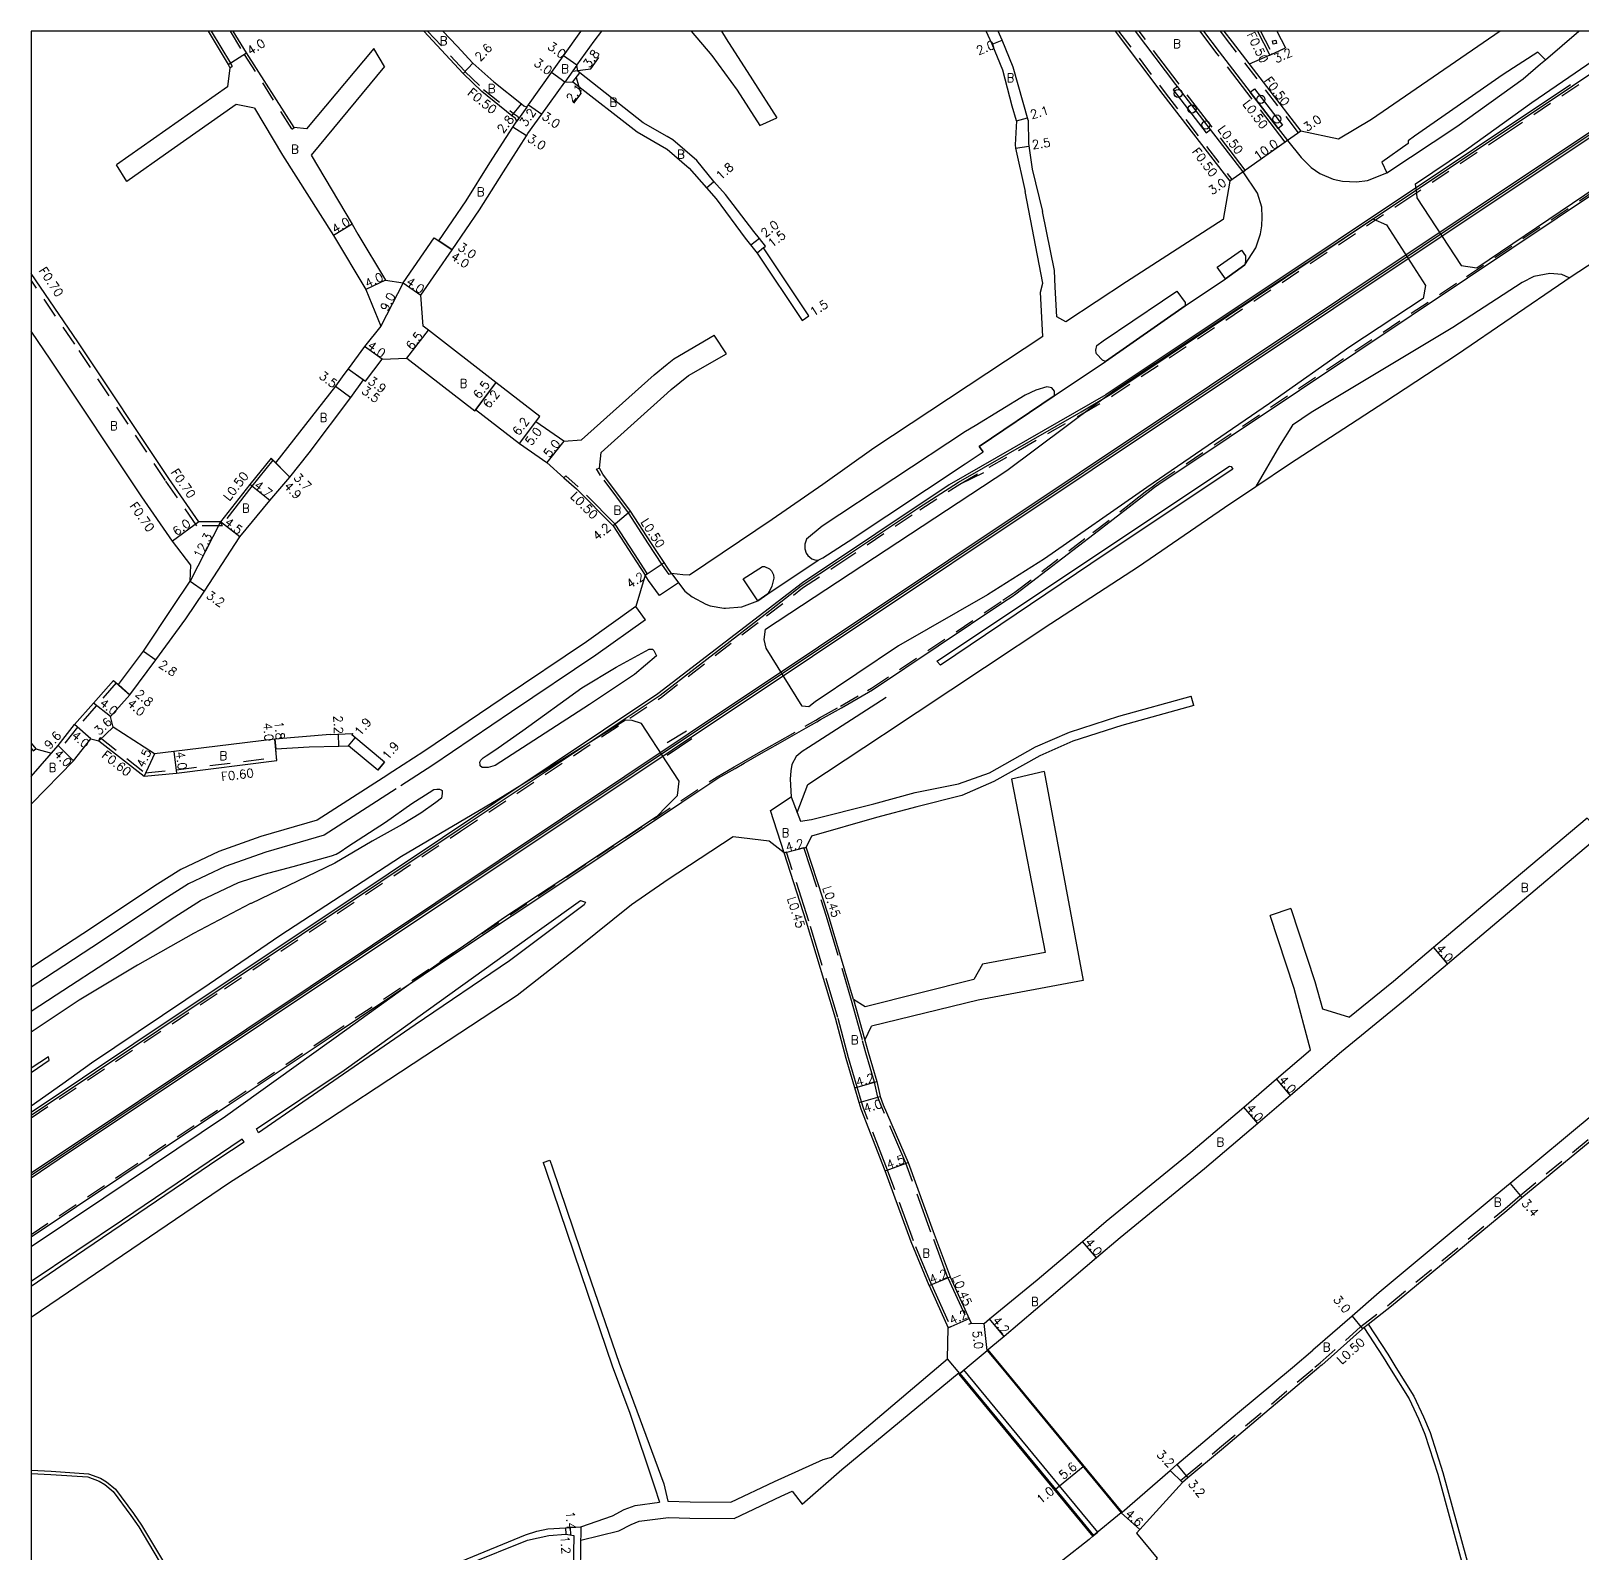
# Model space of a CAD drawing. Header units: metres. Extents: x -4000 to -3199, y -108600 to -108000.
# Drawn here: x -4000 to -3713.9, y -108280.7 to -108000 of the extents above; entities that cross this region are included whole.
import ezdxf

# ---------------------------------------------------------------- set-up
doc = ezdxf.new("R2010")
doc.units = ezdxf.units.M
doc.header["$LTSCALE"] = 2.5
doc.linetypes.add('22320', pattern=[2.5, 1.5, -1])
doc.linetypes.add('22330', pattern=[4, 3, -1])
doc.layers.get('0').update_dxf_attribs({"color": 150, "lineweight": 30})
for name, color, linetype in [('2101000', 175, 'Continuous'), ('2101001', 1, 'Continuous'), ('2102000', 4, 'Continuous'), ('2102001', 191, 'Continuous'), ('2203000', 1, 'Continuous'), ('2213000', 3, 'Continuous'), ('2226000', 40, 'Continuous'), ('2227000', 1, 'Continuous'), ('2232000', 120, '22320'), ('2233000', 120, '22330'), ('2235000', 4, 'Continuous'), ('2236000', 3, 'Continuous'), ('2236100', 3, 'Continuous'), ('2238000', 3, 'Continuous'), ('6131000', 11, 'Continuous'), ('6132000', 60, '61320'), ('9109230', 202, 'Continuous'), ('9201100', 215, 'Continuous'), ('9201500', 222, 'Continuous'), ('9201600', 215, 'Continuous'), ('9202100', 82, 'Continuous'), ('9203500', 155, 'Continuous'), ('9301100', 1, 'Continuous'), ('999', 7, 'Continuous')]:
    doc.layers.add(name, color=color, linetype=linetype)
doc.styles.add('Dm_Anotation', font='txt.shx', dxfattribs={"bigfont": 'pscdm.shx'})
doc.linetypes.add('61320', pattern='A,0,[3,dmdr.shx,S=0.25,R=0,X=0,Y=0],1.5,[3,dmdr.shx,S=0.25,R=0,X=0,Y=0]', length=1.5)

# ---------------------------------------------------------------- blocks, each defined once
blk = doc.blocks.new('223800')
at = {"color": 0}
blk.add_circle((0, 0), 0.75, dxfattribs=at)

msp = doc.modelspace()

# ---------------------------------------------------------------- linework, layer by layer
at = {"layer": '2101000'}
for points in [[(-4000, -108199.8), (-3964.56, -108176.15), (-3921.06, -108147.09), (-3884.04, -108122.4), (-3864.66, -108107.45), (-3858.03, -108102.28), (-3851.32, -108097.84), (-3836.42, -108087.86), (-3829.03, -108083.13), (-3806.44, -108070.18), (-3800.8, -108066.81), (-3747.19, -108030.98), (-3728.44, -108018.51), (-3703.24, -108001.7), (-3700.69, -108000)], [(-3967.37, -108000), (-3963.67, -108006.19), (-3963.33, -108006.75)], [(-3951.51, -108017.8), (-3960.3, -108004.04), (-3962.71, -108000)], [(-3948.38, -108022.86), (-3940.8, -108035.6), (-3939.73, -108037.41), (-3934.68, -108045.91), (-3931.42, -108046.41), (-3925.68, -108038.12), (-3924.85, -108038.68), (-3919.8, -108031.3), (-3915.42, -108024.32), (-3911.21, -108017.69), (-3910.44, -108016.6), (-3910.74, -108016.03), (-3911.36, -108015.6), (-3916.91, -108011.12), (-3920.37, -108007.8), (-3927.57, -108000)], [(-3924.11, -108000), (-3921.47, -108002.81), (-3918.57, -108005.93), (-3914.69, -108009.35), (-3909.6, -108013.41), (-3909.16, -108013.77), (-3908.58, -108014), (-3908.27, -108013.57), (-3904.05, -108007.66), (-3901.84, -108004.57), (-3898.63, -108000.08), (-3898.57, -108000)], [(-3882.73, -108019.45), (-3887.14, -108016.93), (-3898.82, -108007.69), (-3899.22, -108007.4), (-3899.4, -108006.31), (-3896.22, -108001.87), (-3894.78, -108000)], [(-3818.35, -108016.57), (-3819.12, -108013.86), (-3820.88, -108007.22), (-3822.81, -108002.42), (-3823.93, -108000)], [(-3816.22, -108016.41), (-3818.95, -108006.68), (-3820.96, -108001.66), (-3821.73, -108000)], [(-3800.15, -108000), (-3791.34, -108011.68), (-3779.04, -108027.67)], [(-3780.11, -108000), (-3778.6, -108002), (-3765.95, -108018.46)], [(-3770.33, -108000), (-3768.73, -108003.1)], [(-3901.81, -108075.61), (-3906.95, -108072.01), (-3906.23, -108071.05), (-3914.31, -108064.8), (-3926.71, -108055.15), (-3927.69, -108054.39), (-3928.13, -108048.69), (-3922.36, -108040.35), (-3917.31, -108032.97), (-3912.89, -108025.92), (-3908.68, -108019.3), (-3908.4, -108018.91), (-3905.83, -108015.31), (-3901.61, -108009.4), (-3900.11, -108009.35), (-3888.26, -108018.6), (-3882.86, -108021.68), (-3882.73, -108021.79)], [(-3958.83, -108014.24), (-3953.63, -108022.89), (-3944.23, -108037.67), (-3938.29, -108047.62), (-3935.54, -108054.42), (-3938.53, -108058.13), (-3941.52, -108062.24), (-3942.32, -108063.33), (-3943.86, -108065.43), (-3954.91, -108079.58), (-3955.4, -108079.08), (-3955.75, -108078.72), (-3959.69, -108083.59), (-3965.07, -108090.48), (-3969.07, -108090.47), (-3974.62, -108082.45), (-3991.35, -108057.29), (-4000, -108044.68)], [(-3816.22, -108016.41), (-3816.12, -108020.75), (-3815.43, -108025.45), (-3813.55, -108033.26)], [(-3818.35, -108016.57), (-3818.61, -108020.96), (-3818.52, -108021.6), (-3816.75, -108029.57)], [(-3856.62, -108052.5), (-3864.99, -108039.98), (-3864.59, -108039.67), (-3865.72, -108038.24), (-3866.75, -108036.93), (-3871.96, -108030.15), (-3874.13, -108027.7), (-3877.28, -108023.85), (-3881.7, -108020.04), (-3882.73, -108019.45)], [(-3882.73, -108021.79), (-3878.69, -108025.28), (-3875.47, -108028.89), (-3873.69, -108030.9), (-3868.34, -108038.15), (-3866.16, -108040.91), (-3857.87, -108053.32)], [(-4000, -108222.23), (-3983.24, -108211.04), (-3968.58, -108201.22), (-3963.27, -108197.7), (-3945.24, -108185.65), (-3921.92, -108170.1), (-3900.68, -108155.94), (-3880.01, -108142.13), (-3873.37, -108137.72), (-3870.23, -108135.94), (-3868.52, -108134.94), (-3865.32, -108133.1), (-3862.26, -108131.36), (-3857.12, -108128.43), (-3855.15, -108127.3), (-3854.46, -108126.9), (-3850.61, -108124.71), (-3845.65, -108121.86), (-3844.9, -108121.41), (-3820.66, -108105.2), (-3819.17, -108104.21), (-3818.44, -108103.71), (-3804.04, -108092.68), (-3797.04, -108087.29), (-3794.07, -108084.97), (-3792.9, -108084.07), (-3792.09, -108083.49), (-3766.19, -108066.18), (-3735.18, -108045.5), (-3702.13, -108023.39)], [(-3813.49, -108056.32), (-3813.91, -108048.15), (-3813.47, -108046.48), (-3816.75, -108029.57)], [(-3809.25, -108053.58), (-3810.91, -108052.65), (-3811.24, -108047.2), (-3811.36, -108044.15), (-3813.55, -108033.26)], [(-3995.02, -108131.7), (-3991.98, -108127.82), (-3988.51, -108123.89), (-3984.8, -108119.67), (-3984.28, -108120.13), (-3983.9, -108120.46), (-3979.29, -108114.28), (-3973.81, -108106.05), (-3970.69, -108101.42), (-3970.52, -108098.42), (-3973.9, -108094.03), (-3979.56, -108085.85), (-3996.33, -108060.65), (-4000, -108055.29)], [(-3944.86, -108129.64), (-3955.03, -108130.49), (-3973.7, -108132.79), (-3977.24, -108133.24), (-3984.89, -108128.31), (-3985.35, -108126.33), (-3981.8, -108122.31), (-3976.99, -108115.87), (-3971.47, -108108.35), (-3968.05, -108103.23), (-3961.52, -108093.25), (-3956.01, -108086.51), (-3952.32, -108082.22), (-3948.76, -108077.73), (-3941.06, -108067.53), (-3938.69, -108064.3), (-3938.37, -108064.53), (-3935.3, -108060.49), (-3930.7, -108060.28), (-3918.22, -108069.99), (-3918.04, -108069.75), (-3909.95, -108076.01), (-3904.92, -108079.52), (-3901.77, -108082.33), (-3899.47, -108084.38), (-3892.71, -108091.19), (-3889.21, -108096.61), (-3886.82, -108100.27)], [(-3882.73, -108098.81), (-3883.31, -108097.96), (-3885.73, -108094.25), (-3889.48, -108088.51), (-3894.6, -108081.66), (-3895.24, -108080.58)], [(-3881.92, -108099.95), (-3882.73, -108098.81)], [(-3607.34, -108111.26), (-3614.25, -108117.12), (-3629.44, -108129.78), (-3638.29, -108137.54), (-3643.86, -108142.41), (-3667.51, -108162.22), (-3675.58, -108168.94), (-3685.35, -108177.06), (-3690.47, -108181.32), (-3704.65, -108193.51), (-3711.68, -108199.35), (-3727.37, -108212.38), (-3730.12, -108214.66), (-3751.49, -108232.52), (-3756.49, -108236.87), (-3763.72, -108243.14)], [(-4000, -108142.49), (-3999.88, -108142.37), (-3992.17, -108134.5), (-3988.97, -108130.47), (-3987.51, -108130.79), (-3979.16, -108137.31), (-3973.17, -108136.76), (-3954.69, -108134.47), (-3954.74, -108133.87), (-3954.87, -108132.28), (-3948.74, -108131.9)], [(-3944.86, -108129.64), (-3940.69, -108129.48), (-3940.88, -108129.71)], [(-3934.84, -108134.75), (-3940.88, -108129.71)], [(-3694.95, -108129.18), (-3695.89, -108130), (-3695.03, -108130.97), (-3702.83, -108137.06), (-3712.5, -108145.81), (-3713.15, -108145.05), (-3732.41, -108161.24), (-3741.49, -108168.91), (-3748.86, -108175.15), (-3756.94, -108181.72)], [(-4000, -108131.24), (-3999.13, -108132.27), (-3996.24, -108133.09), (-3995.02, -108131.7)], [(-3948.74, -108131.9), (-3943.27, -108131.78), (-3941.45, -108131.71)], [(-3936.06, -108136.21), (-3941.45, -108131.71)], [(-3858.76, -108144.04), (-3858.15, -108145.63)], [(-3710.56, -108148.09), (-3729.82, -108164.28), (-3738.91, -108171.97), (-3746.32, -108178.23), (-3758.46, -108188.12), (-3767.83, -108196.17), (-3773.87, -108201.36), (-3783.68, -108209.68), (-3799.26, -108222.44), (-3803.6, -108226.12), (-3811.94, -108233.21), (-3820.62, -108240.61), (-3823.07, -108242.62), (-3823.73, -108243.17), (-3821.16, -108246.28), (-3806.08, -108264.55), (-3799.04, -108273.09), (-3798.89, -108272.95), (-3790.03, -108265.27), (-3788.8, -108264.22), (-3777.6, -108254.73), (-3767.49, -108246.29)], [(-3848.36, -108178.49), (-3853.02, -108162.98), (-3857.09, -108150.44)], [(-3834.44, -108231.2), (-3837.76, -108223.14), (-3842.54, -108210.1), (-3846.98, -108198.69), (-3847.34, -108197.48), (-3848.13, -108194.8), (-3849.74, -108189.34), (-3851.71, -108181.91), (-3857.04, -108164.21), (-3861.16, -108151.47)], [(-3846.29, -108185.96), (-3845.7, -108188.2), (-3844.1, -108193.61), (-3843.5, -108196.35), (-3842.9, -108197.88), (-3838.33, -108208.52), (-3833.69, -108221.24), (-3830.56, -108229.6)], [(-3824.31, -108238.2), (-3823.29, -108237.37), (-3814.51, -108230.14), (-3806.19, -108223.07), (-3801.82, -108219.36), (-3786.23, -108206.6), (-3776.46, -108198.32), (-3770.44, -108193.14), (-3764.16, -108187.74)], [(-3753.51, -108238.34), (-3749.23, -108234.98), (-3727.93, -108217.39), (-3725.2, -108215), (-3709.45, -108202.05), (-3708.16, -108200.94)], [(-3904.38, -108208.09), (-3903.94, -108209.35), (-3897.43, -108228.56), (-3891.58, -108245.51), (-3888.32, -108254.29), (-3883.33, -108267.76), (-3882.62, -108270.94)], [(-3905.61, -108208.52), (-3905.17, -108209.78), (-3898.66, -108228.97), (-3892.9, -108245.98), (-3889.63, -108254.76), (-3885.05, -108268.31), (-3884.18, -108271.15)], [(-3830.56, -108229.6), (-3826.71, -108238.14)], [(-3834.44, -108231.2), (-3830.92, -108239.02)], [(-3828.79, -108247.41), (-3831.04, -108244.72), (-3830.92, -108239.02)], [(-3826.71, -108238.14), (-3824.31, -108238.2)], [(-3754.3, -108238.96), (-3754.57, -108239.17), (-3762.07, -108245.87), (-3762.35, -108246.09), (-3762.59, -108246.29)], [(-3767.49, -108246.29), (-3763.72, -108243.14)], [(-3859.69, -108269.13), (-3857.83, -108271.48), (-3850.55, -108265.13), (-3828.92, -108247.25)], [(-3828.79, -108247.41), (-3811.17, -108268.75), (-3804.12, -108277.3)], [(-3762.59, -108246.29), (-3780.58, -108261.52), (-3786.73, -108266.67), (-3787.76, -108267.52)], [(-4000, -108265.25), (-3996.3, -108265.44), (-3989.42, -108265.89), (-3987.19, -108266.73), (-3986.06, -108267.38), (-3984.41, -108268.77), (-3981.09, -108273.23), (-3979.63, -108275.38), (-3975.05, -108283.06), (-3972.52, -108287.49)], [(-3882.62, -108270.94), (-3878.48, -108271.07), (-3871.03, -108271.12), (-3862.98, -108267.33), (-3854.01, -108263.25), (-3852.46, -108262.82)], [(-4000, -108265.85), (-3996.34, -108266.04), (-3989.55, -108266.48), (-3987.45, -108267.28), (-3986.4, -108267.87), (-3984.85, -108269.18), (-3981.58, -108273.58), (-3980.14, -108275.7), (-3975.57, -108283.36), (-3973.06, -108287.76)], [(-3898.67, -108278.17), (-3891.62, -108276.4), (-3889.4, -108275.25), (-3887.88, -108274.66), (-3882.47, -108273.95), (-3878.54, -108274.07), (-3870.37, -108274.12), (-3861.72, -108270.05), (-3859.69, -108269.13)], [(-3898.63, -108275.67), (-3892.82, -108273.64), (-3890.64, -108272.51), (-3888.63, -108271.73), (-3884.18, -108271.15)], [(-3932.82, -108291.56), (-3920.67, -108281.99), (-3908.83, -108277.18), (-3906.76, -108276.51), (-3904.73, -108276.08), (-3901.5, -108275.84), (-3898.63, -108275.67), (-3898.75, -108283.77), (-3898.59, -108288.33), (-3895.46, -108298.98)], [(-3795.62, -108276.16), (-3796.23, -108276.85), (-3792.4, -108281.48), (-3797.06, -108287.73), (-3799.13, -108290.17), (-3801.75, -108293.05), (-3805.83, -108297.53), (-3808.29, -108300.83), (-3804.42, -108300.66), (-3787.25, -108297.17), (-3782.58, -108296.22), (-3772.8, -108294.26), (-3766.42, -108292.99), (-3765.13, -108292.73), (-3759.57, -108291.35), (-3752.54, -108289.61), (-3750.72, -108289.19), (-3736.53, -108286.01), (-3735.89, -108285.9), (-3735.94, -108284.8), (-3735.56, -108284.71)], [(-3956.15, -108311.52), (-3952.76, -108309.71), (-3940.41, -108303.13), (-3934.87, -108294.58), (-3932.1, -108292.52), (-3919.5, -108282.59), (-3908.46, -108278.11), (-3904.56, -108277.27), (-3901.41, -108277.04), (-3899.95, -108277.26), (-3900.05, -108283.78), (-3900.14, -108289.1), (-3900.13, -108290.18), (-3897.91, -108297.75), (-3897.07, -108300.47)], [(-3804.12, -108277.3), (-3804.92, -108278.01), (-3814.68, -108285.62), (-3828.44, -108296.82), (-3850.99, -108315.15), (-3860.77, -108323.77), (-3875.16, -108335.89), (-3882.73, -108342.45)]]:
    msp.add_lwpolyline(points, dxfattribs=at)
at = {"layer": '2101000', "color": 244}
msp.add_lwpolyline([(-3773.93, -108000), (-3771.65, -108004.42)], dxfattribs=at)
at = {"layer": '2101000', "flags": 128}
for points in [[(-3852.46, -108262.82), (-3831.04, -108244.72)], [(-3787.76, -108267.52), (-3795.62, -108276.16)]]:
    msp.add_lwpolyline(points, dxfattribs=at)
at = {"layer": '2101001'}
for points in [[(-3771.65, -108004.42), (-3769, -108003.23)], [(-3769, -108003.23), (-3768.73, -108003.1)], [(-3857.87, -108053.32), (-3856.62, -108052.5)], [(-3934.84, -108134.75), (-3936.06, -108136.21)]]:
    msp.add_lwpolyline(points, dxfattribs=at)
at = {"layer": '2101001', "flags": 128}
msp.add_lwpolyline([(-3905.61, -108208.52), (-3904.38, -108208.09)], dxfattribs=at)
at = {"layer": '2102000'}
for points in [[(-3878.33, -108000), (-3874.52, -108004.48), (-3869.84, -108010.92), (-3865.66, -108017.4)], [(-3872.73, -108000), (-3871.87, -108001.42), (-3867, -108008.99), (-3862.5, -108015.98)], [(-3729.16, -108000), (-3752.92, -108016.28), (-3758.99, -108019.91), (-3765.95, -108018.46)], [(-3744.67, -108029.22), (-3744.78, -108028.15), (-3735.37, -108021.84), (-3723.36, -108013.17), (-3712.03, -108005.43), (-3703.7, -108000)], [(-3936.79, -108003.23), (-3949.2, -108018.04), (-3951.51, -108017.8)], [(-3963.33, -108006.75), (-3963.77, -108010.29), (-3984.27, -108024.68)], [(-3934.87, -108006.52), (-3948.38, -108022.86)], [(-3958.83, -108014.24), (-3962.18, -108013.54), (-3974.15, -108021.94), (-3982.34, -108027.7)], [(-3779.04, -108027.67), (-3780.22, -108034.76), (-3798.06, -108046.23), (-3809.25, -108053.58)], [(-3858.76, -108144.04), (-3856.78, -108138.84), (-3843.04, -108129.78), (-3842.87, -108129.68), (-3824.22, -108117.33), (-3812, -108109.17), (-3795.86, -108098.71), (-3779.98, -108087.8), (-3774.22, -108083.93), (-3767.99, -108079.74), (-3750.42, -108068.32), (-3737.07, -108059.57), (-3717.27, -108046.03), (-3716.47, -108045.5), (-3697.8, -108033.23), (-3696.28, -108033.58), (-3691.14, -108041.93), (-3679.11, -108061.26), (-3671.69, -108073.81), (-3667.03, -108082.64), (-3668.16, -108085.64), (-3683.92, -108092.42), (-3697.57, -108097.75), (-3707.05, -108101.4)], [(-3803.58, -108068.66), (-3800.42, -108066.31), (-3769.49, -108045.81), (-3755.67, -108036.64)], [(-3882.73, -108061.4), (-3881.51, -108060.39), (-3874.08, -108056.07)], [(-3813.49, -108056.32), (-3844.67, -108076.87), (-3854.06, -108083.6), (-3863.39, -108090), (-3878.64, -108100.31), (-3879.86, -108100.23), (-3881.92, -108099.95)], [(-3901.81, -108075.61), (-3898.5, -108075.35), (-3885.11, -108063.37), (-3882.73, -108061.4)], [(-3882.73, -108066.73), (-3882, -108066.08), (-3878.81, -108063.48), (-3871.83, -108059.48)], [(-3895.24, -108080.58), (-3894.93, -108077.65), (-3882.73, -108066.73)], [(-3886.82, -108100.27), (-3888.51, -108106.08), (-3897.62, -108112.6), (-3913.14, -108123.01), (-3927.59, -108132.79), (-3933.29, -108136.46), (-3935.08, -108137.62), (-3947.25, -108145.44), (-3957.66, -108148.46), (-3965.38, -108151.21), (-3972.39, -108154.54), (-3977.16, -108157.54), (-3988.65, -108165.22), (-3998.99, -108171.98), (-4000, -108172.63)], [(-3858.15, -108145.63), (-3856.13, -108145.3), (-3844.67, -108142.42), (-3837.02, -108140.34), (-3829.05, -108138.77), (-3823.3, -108136.69), (-3814.85, -108131.95), (-3808.58, -108129.21), (-3799.45, -108126.27), (-3786.12, -108122.56)], [(-3785.64, -108124.29), (-3798.93, -108128), (-3807.94, -108130.9), (-3814.05, -108133.56), (-3822.54, -108138.33), (-3828.44, -108140.91), (-3836.7, -108142.98), (-3844.12, -108144.95), (-3856.16, -108148.37), (-3857.09, -108150.44)], [(-3905.17, -108136.23), (-3913.87, -108141.66), (-3931.69, -108152.13), (-3954.11, -108166.74), (-3967.19, -108175.66), (-3988.83, -108190.25), (-3994.12, -108194.02), (-4000, -108198.14)], [(-3813.24, -108136.46), (-3806.06, -108174.99), (-3825.39, -108178.6), (-3845.06, -108183.43)], [(-3819.25, -108137.86), (-3813.07, -108169.81), (-3824.59, -108171.97), (-3826.18, -108174.83), (-3846.24, -108179.82)], [(-3870.57, -108148.54), (-3882.73, -108156.5)], [(-3861.16, -108151.47), (-3863.95, -108149.33), (-3870.57, -108148.54)], [(-3882.73, -108156.5), (-3883.36, -108156.91), (-3889.33, -108161.05), (-3899.32, -108169.1), (-3910.39, -108177.74), (-3929.54, -108190.35), (-3947.68, -108202.26), (-3963.41, -108212.29), (-3991.4, -108231.25), (-4000, -108237.11)], [(-3767.76, -108161.73), (-3763.32, -108175.15), (-3761.94, -108180.19), (-3756.94, -108181.72)], [(-3764.16, -108187.74), (-3767.16, -108176.44), (-3771.59, -108163.02)], [(-3846.24, -108179.82), (-3848.36, -108178.49)], [(-3941.79, -108184.01), (-3964.14, -108200.08), (-3986.6, -108215.12), (-4000, -108224.1)], [(-3846.29, -108185.96), (-3845.06, -108183.43)], [(-4000, -108191.92), (-3996.63, -108189.65), (-3996.78, -108189.08), (-4000, -108191.14)], [(-4000, -108231.32), (-3993.34, -108226.78), (-3965.36, -108207.82), (-3960.72, -108204.75), (-3961.07, -108204.25), (-3983.14, -108219.18), (-4000, -108230.48)], [(-3754.3, -108238.96), (-3750.76, -108244.39), (-3749.58, -108246.29)], [(-3753.51, -108238.34), (-3749.91, -108243.87), (-3748.4, -108246.29)], [(-3749.58, -108246.29), (-3745.95, -108252.08), (-3744.22, -108255.79), (-3743.06, -108258.62), (-3740.69, -108265.98), (-3735.56, -108284.71)], [(-3748.4, -108246.29), (-3745.07, -108251.6), (-3743.3, -108255.39), (-3742.12, -108258.27), (-3739.73, -108265.69), (-3734.58, -108284.48)]]:
    msp.add_lwpolyline(points, dxfattribs=at)
at = {"layer": '2102001'}
for points in [[(-3934.87, -108006.52), (-3936.79, -108003.23)], [(-3865.66, -108017.4), (-3862.5, -108015.98)], [(-3744.67, -108029.22), (-3744.52, -108030.73), (-3736.37, -108043.24), (-3733.48, -108043.66), (-3698.22, -108019.81)], [(-3982.34, -108027.7), (-3984.27, -108024.68)], [(-3755.67, -108036.64), (-3752.66, -108034.64), (-3750.12, -108035.72), (-3742.95, -108046.87), (-3743.35, -108049.31), (-3756.88, -108058.22), (-3771.68, -108068.66), (-3794.32, -108084.14), (-3813.21, -108097.26)], [(-3871.83, -108059.48), (-3874.08, -108056.07)], [(-3813.21, -108097.26), (-3823.66, -108103.9), (-3840.1, -108113.29), (-3855.46, -108123.6), (-3856.6, -108124.58), (-3857.83, -108124.43), (-3864.46, -108113.75), (-3864.86, -108112.17), (-3864.64, -108110.22), (-3820.13, -108080.98), (-3803.58, -108068.66)], [(-3785.64, -108124.29), (-3786.12, -108122.56)], [(-3882.73, -108134.9), (-3887.5, -108127.65), (-3889.16, -108127.05), (-3890.39, -108127.01), (-3905.17, -108136.23)], [(-3882.73, -108142.82), (-3880.83, -108140.91), (-3880.53, -108138.23), (-3882.73, -108134.9)], [(-3813.24, -108136.46), (-3819.25, -108137.86)], [(-3882.73, -108142.82), (-3884.73, -108144.83), (-3902.36, -108156.53), (-3912.7, -108163.4), (-3927.05, -108173.4), (-3941.79, -108184.01)], [(-3767.76, -108161.73), (-3771.59, -108163.02)]]:
    msp.add_lwpolyline(points, dxfattribs=at)
at = {"layer": '2203000'}
msp.add_lwpolyline([(-3820.9, -108246.28), (-3823.58, -108243.04), (-3823.73, -108243.17), (-3821.16, -108246.28), (-3799.04, -108273.09), (-3798.89, -108272.95), (-3820.9, -108246.28)], dxfattribs=at)
msp.add_lwpolyline([(-3804.3, -108277.47), (-3804.12, -108277.3), (-3828.79, -108247.41), (-3828.98, -108247.57)], close=True, dxfattribs=at)
at = {"layer": '2213000'}
for points in [[(-3768.41, -108020.19), (-3765.84, -108023.3), (-3764.04, -108025.14), (-3762.4, -108026.25), (-3759.97, -108027.32), (-3758.25, -108027.65), (-3755.68, -108027.77), (-3753.67, -108027.55), (-3750.06, -108026.14), (-3737.15, -108017.6), (-3724.97, -108008.82), (-3721.77, -108006.06), (-3720.85, -108005.3), (-3714.7, -108000)], [(-3811.4, -108067.26), (-3801.92, -108060.9), (-3787.24, -108050.66), (-3779.84, -108045.67), (-3776.26, -108043.08), (-3774.22, -108039.95), (-3773.36, -108037.35), (-3773.12, -108035.91), (-3773.06, -108034.31), (-3773.12, -108032.49), (-3773.94, -108029.85)], [(-3716.47, -108045.5), (-3717.8, -108044.85)], [(-3811.4, -108067.26), (-3825.24, -108076.55), (-3824.5, -108077.57)], [(-3767.46, -108072.66), (-3769.85, -108076.45), (-3774.22, -108083.93)], [(-3881.92, -108099.95), (-3879.5, -108103.25), (-3878.16, -108104.3), (-3875.6, -108105.65), (-3874.82, -108105.92), (-3872.27, -108106.35), (-3871.99, -108106.37), (-3868.97, -108106.11), (-3866.04, -108105.02), (-3864.21, -108103.72), (-3854.89, -108097.49), (-3854.04, -108097.07), (-3849.38, -108094.07), (-3827.83, -108079.79), (-3824.5, -108077.57)], [(-3858.94, -108133.71), (-3859.76, -108135.2), (-3859.95, -108136.32), (-3860.04, -108137.87), (-3859.87, -108141.12), (-3858.76, -108144.04)], [(-3804.12, -108277.3), (-3803.36, -108276.65), (-3810.4, -108268.12), (-3828.05, -108246.73), (-3828.79, -108247.41)]]:
    msp.add_lwpolyline(points, dxfattribs=at)
at = {"layer": '2226000'}
for points in [[(-3684.71, -108000), (-3710.68, -108017.34), (-3878.88, -108129.62), (-3960.25, -108183.96), (-4000, -108210.49)], [(-4000, -108211.35), (-3994.79, -108207.88), (-3881.84, -108132.5), (-3778.51, -108063.54), (-3741.15, -108038.61), (-3683.24, -108000)], [(-3879.19, -108129.02), (-3882.73, -108131.18)], [(-3878.2, -108130.47), (-3882.73, -108133.5)], [(-3958.45, -108202.31), (-3942.25, -108191.51), (-3930.12, -108182.79), (-3928.7, -108181.77), (-3912.53, -108170.14), (-3898.69, -108160.23), (-3897.8, -108160.54), (-3898.04, -108161.03), (-3911.78, -108171.39), (-3929.18, -108183.15), (-3949.89, -108197.4), (-3958.08, -108203.04), (-3958.45, -108202.31)]]:
    msp.add_lwpolyline(points, dxfattribs=at)
msp.add_lwpolyline([(-3833.01, -108116.14), (-3779.11, -108080.22), (-3778.77, -108080.23), (-3778.45, -108080.74), (-3801.82, -108096.31), (-3832.36, -108116.88)], close=True, dxfattribs=at)
at = {"layer": '2227000'}
for points in [[(-3773.94, -108029.85), (-3776.59, -108025.94), (-3782.59, -108018.13), (-3788.66, -108010.24), (-3788.96, -108009.86), (-3796.39, -108000)], [(-3783.87, -108000), (-3780.99, -108003.81), (-3775.25, -108011.28), (-3770.13, -108017.95), (-3768.41, -108020.19)], [(-3717.8, -108044.85), (-3720.04, -108044.66), (-3723, -108045.26), (-3725.15, -108046.32), (-3737.94, -108054.63), (-3764.04, -108070.29), (-3767.46, -108072.66)], [(-3886.76, -108108.52), (-3888.51, -108106.08)], [(-3886.76, -108108.52), (-3895.91, -108115.06), (-3911.46, -108125.5), (-3925.93, -108135.29), (-3931.83, -108139.09)], [(-3842.35, -108122.82), (-3852.4, -108129.3), (-3856.67, -108132.04), (-3857.87, -108132.81), (-3858.94, -108133.71)], [(-3932.7, -108139.65), (-3945.99, -108148.2), (-3956.74, -108151.31), (-3964.23, -108153.99), (-3970.95, -108157.17), (-3975.53, -108160.06), (-3987, -108167.72), (-3997.36, -108174.49), (-4000, -108176.2)]]:
    msp.add_lwpolyline(points, dxfattribs=at)
at = {"layer": '2232000'}
for points in [[(-4000, -108200.31), (-3964.33, -108176.51), (-3920.82, -108147.45), (-3883.79, -108122.75), (-3864.4, -108107.79), (-3857.78, -108102.63), (-3851.08, -108098.2), (-3836.19, -108088.22), (-3828.81, -108083.5), (-3806.22, -108070.55), (-3800.57, -108067.17), (-3746.95, -108031.34), (-3728.2, -108018.87), (-3703, -108002.06), (-3699.91, -108000)], [(-3963.29, -108000), (-3960.72, -108004.3), (-3951.93, -108018.07)], [(-3926.89, -108000), (-3920.01, -108007.45), (-3916.58, -108010.75), (-3911.05, -108015.2), (-3910.35, -108015.69), (-3910.11, -108016.14)], [(-3799.52, -108000), (-3790.94, -108011.37), (-3778.63, -108027.38), (-3779.04, -108027.67)], [(-3765.95, -108018.46), (-3766.36, -108018.75), (-3779, -108002.3), (-3780.73, -108000)], [(-3910.44, -108016.6), (-3910.11, -108016.14)], [(-3951.93, -108018.07), (-3951.51, -108017.8)], [(-4000, -108221.82), (-3983.43, -108210.75), (-3968.77, -108200.93), (-3963.45, -108197.42), (-3945.42, -108185.37), (-3922.11, -108169.82), (-3900.87, -108155.66), (-3880.2, -108141.85), (-3873.55, -108137.43), (-3870.4, -108135.64), (-3868.69, -108134.65), (-3865.48, -108132.8), (-3862.43, -108131.07), (-3857.29, -108128.14), (-3855.32, -108127.01), (-3854.63, -108126.6), (-3850.78, -108124.42), (-3845.82, -108121.57), (-3845.08, -108121.12), (-3820.85, -108104.92), (-3819.36, -108103.93), (-3818.64, -108103.43), (-3804.25, -108092.41), (-3797.24, -108087.02), (-3794.28, -108084.7), (-3793.1, -108083.79), (-3792.28, -108083.21), (-3766.37, -108065.9), (-3735.37, -108045.21), (-3702.32, -108023.1)], [(-3964.73, -108091.18), (-3969.44, -108091.17), (-3975.2, -108082.84), (-3991.93, -108057.68), (-4000, -108045.92)], [(-3964.73, -108091.18), (-3964.82, -108090.98), (-3965.07, -108090.48)], [(-3984.28, -108120.13), (-3987.99, -108124.35), (-3991.44, -108128.27), (-3994.48, -108132.14), (-3995.02, -108131.7)], [(-3987.51, -108130.79), (-3987.25, -108130.23), (-3978.98, -108136.69), (-3973.23, -108136.16), (-3954.74, -108133.87)], [(-4000, -108132.17), (-3999.59, -108132.66)], [(-3999.59, -108132.66), (-3999.13, -108132.27)], [(-3763.36, -108246.28), (-3762.66, -108245.7), (-3762.38, -108245.48), (-3754.89, -108238.79), (-3749.55, -108234.59), (-3728.25, -108217.01), (-3725.52, -108214.62), (-3709.77, -108201.67), (-3708.48, -108200.56), (-3708.16, -108200.94)], [(-3754.3, -108238.96), (-3753.51, -108238.34)], [(-3787.76, -108267.52), (-3788.12, -108267.17), (-3787.06, -108266.28), (-3780.9, -108261.13), (-3763.36, -108246.29)]]:
    msp.add_lwpolyline(points, dxfattribs=at)
at = {"layer": '2232000', "color": 244}
msp.add_lwpolyline([(-3773.37, -108000), (-3771.19, -108004.21), (-3771.65, -108004.42)], dxfattribs=at)
at = {"layer": '2233000'}
for points in [[(-3966.79, -108000), (-3963.24, -108005.93), (-3962.9, -108006.49)], [(-3776.59, -108025.94), (-3776.19, -108025.64), (-3788.56, -108009.56), (-3795.76, -108000)], [(-3768.41, -108020.19), (-3768.8, -108020.49), (-3781.39, -108004.11), (-3784.49, -108000)], [(-3963.33, -108006.75), (-3962.9, -108006.49)], [(-3955.4, -108079.08), (-3959.3, -108083.9), (-3964.82, -108090.98)], [(-3886.41, -108099.99), (-3888.79, -108096.34), (-3892.32, -108090.88), (-3899.13, -108084.02), (-3901.44, -108081.96), (-3901.77, -108082.33)], [(-3895.75, -108080.7), (-3895.24, -108080.58)], [(-3882.73, -108099.7), (-3883.73, -108098.24), (-3886.15, -108094.53), (-3889.89, -108088.79), (-3895.01, -108081.94), (-3895.75, -108080.7)], [(-3886.82, -108100.27), (-3886.41, -108099.99)], [(-3881.92, -108099.95), (-3882.4, -108100.19), (-3882.73, -108099.7)], [(-3857.52, -108150.58), (-3857.09, -108150.44)], [(-3857.52, -108150.58), (-3853.45, -108163.12), (-3848.79, -108178.62)], [(-3860.73, -108151.34), (-3861.16, -108151.47)], [(-3834.03, -108231.02), (-3837.34, -108222.97), (-3842.12, -108209.94), (-3846.55, -108198.54), (-3846.9, -108197.35), (-3847.69, -108194.68), (-3849.31, -108189.22), (-3851.28, -108181.78), (-3856.61, -108164.08), (-3860.73, -108151.34)], [(-3848.79, -108178.62), (-3846.73, -108186.08)], [(-3848.36, -108178.49), (-3846.29, -108185.96)], [(-3830.98, -108229.77), (-3834.11, -108221.4), (-3838.75, -108208.68), (-3843.32, -108198.05), (-3843.93, -108196.48), (-3844.53, -108193.73), (-3846.13, -108188.32), (-3846.73, -108186.08)], [(-3834.03, -108231.02), (-3830.51, -108238.84), (-3830.92, -108239.02)], [(-3830.98, -108229.77), (-3827.12, -108238.33), (-3826.71, -108238.14)]]:
    msp.add_lwpolyline(points, dxfattribs=at)
at = {"layer": '2235000'}
msp.add_lwpolyline([(-3771.15, -108001.78), (-3770.52, -108001.66), (-3770.4, -108002.28), (-3771.03, -108002.4)], close=True, dxfattribs=at)
at = {"layer": '2236000'}
for points in [[(-3783.36, -108018.78), (-3782.59, -108018.13), (-3788.66, -108010.24), (-3789.45, -108010.85)], [(-3775.25, -108011.28), (-3774.46, -108010.67), (-3769.33, -108017.34), (-3770.13, -108017.95)]]:
    msp.add_lwpolyline(points, close=True, dxfattribs=at)
at = {"layer": '2236100'}
for points in [[(-3721.77, -108006.06), (-3720.85, -108005.3), (-3722.26, -108003.87), (-3728.63, -108008), (-3744.96, -108019.4), (-3746.16, -108020.21), (-3746.17, -108020.71), (-3751.01, -108024.15), (-3750.06, -108026.14), (-3737.15, -108017.6), (-3724.97, -108008.82)], [(-3776.26, -108043.08), (-3779.84, -108045.67), (-3781.33, -108043.54), (-3776.85, -108040.39), (-3776.1, -108041.41), (-3776.12, -108042.36)], [(-3803.74, -108058.8), (-3803.52, -108057.98), (-3802.37, -108057.07), (-3791.4, -108049.71), (-3788.78, -108047.94), (-3787.28, -108050.05), (-3787.24, -108050.66), (-3801.92, -108060.9), (-3802.51, -108060.67), (-3803.58, -108059.47), (-3803.66, -108059.31)], [(-3811.4, -108067.26), (-3811.31, -108067.02), (-3811.36, -108066.4), (-3811.8, -108065.73), (-3812.76, -108065.55), (-3814.76, -108066.17), (-3816.77, -108067.1), (-3825.94, -108072.78), (-3827.76, -108073.82), (-3854.16, -108091.26), (-3857.07, -108093.64), (-3857.38, -108094.58), (-3857.36, -108095.42), (-3857.1, -108096.23), (-3856.8, -108096.64), (-3856.08, -108097.3), (-3855.52, -108097.48), (-3854.89, -108097.49), (-3854.04, -108097.07), (-3849.38, -108094.07), (-3827.83, -108079.79), (-3824.5, -108077.57), (-3825.24, -108076.55)], [(-3863.46, -108102.32), (-3863.65, -108102.75), (-3864.21, -108103.72), (-3866.04, -108105.02), (-3868.72, -108100.98), (-3865.17, -108098.71), (-3864.8, -108098.71), (-3863.86, -108099.09), (-3863.53, -108099.48), (-3863.14, -108100.22), (-3863.1, -108100.85)], [(-3898.46, -108121.07), (-3892.16, -108117.27), (-3886.04, -108113.91), (-3885.43, -108113.93), (-3885.21, -108114.16), (-3884.68, -108115.13), (-3888.79, -108118.59), (-3897.04, -108124.12), (-3914.47, -108135.38), (-3915.76, -108135.71), (-3916.83, -108135.76), (-3917.19, -108135.44), (-3917.22, -108135.23), (-3917.25, -108134.78), (-3917.07, -108134.38), (-3916.67, -108133.98), (-3916.1, -108133.59), (-3914.49, -108132.54), (-3909.32, -108128.93)]]:
    msp.add_lwpolyline(points, close=True, dxfattribs=at)
msp.add_lwpolyline([(-4000, -108180.67), (-3995.35, -108177.66), (-3985.01, -108170.9), (-3973.52, -108163.23), (-3968.75, -108160.23), (-3961.74, -108156.9), (-3957.04, -108155.38), (-3951.69, -108153.95), (-3944.62, -108151.99), (-3943.74, -108151.68), (-3943.04, -108151.29), (-3941.62, -108150.27), (-3934.67, -108145.83), (-3929.8, -108142.39), (-3926.61, -108140.33), (-3925.75, -108139.8), (-3925.17, -108139.71), (-3924.72, -108139.73), (-3924.41, -108139.83), (-3924.23, -108140), (-3924.22, -108140.51), (-3924.36, -108141.39), (-3925.38, -108142.2), (-3928.13, -108144.15), (-3931.61, -108146.21), (-3937.11, -108149.29), (-3944, -108153.36), (-3959.45, -108160.82), (-3959.56, -108160.81), (-3970.03, -108166.34), (-3980.35, -108172.15), (-3991.14, -108178.62), (-4000, -108184.49)], dxfattribs=at)
at = {"layer": '6131000'}
for points in [[(-4000, -108210.86), (-3984.39, -108200.44), (-3930.33, -108164.32), (-3847.07, -108108.77), (-3764.56, -108053.7), (-3701.37, -108011.52), (-3684.11, -108000)], [(-3716.25, -108009.91), (-3801.9, -108067.06), (-3830.76, -108083.66), (-3857.82, -108101.7), (-3884.44, -108122.15), (-3934.19, -108155.37), (-3981.08, -108186.67), (-4000, -108199.3)]]:
    msp.add_lwpolyline(points, dxfattribs=at)
at = {"layer": '6132000'}
msp.add_lwpolyline([(-3824.43, -108081.4), (-3828.72, -108083.54)], dxfattribs=at)
at = {"layer": '9109230'}
for points in [[(-3771.65, -108004.42), (-3775.43, -108006.13)], [(-3881.92, -108099.95), (-3880.65, -108101.68), (-3884.15, -108104.05), (-3886.15, -108101.26), (-3886.82, -108100.27)], [(-3861.16, -108151.47), (-3863.69, -108143.65), (-3859.87, -108141.12), (-3858.76, -108144.04)]]:
    msp.add_lwpolyline(points, dxfattribs=at)
at = {"layer": '9201100'}
for points in [[(-3822.81, -108002.42), (-3820.96, -108001.66)], [(-3963.67, -108006.19), (-3960.3, -108004.04)], [(-3899.4, -108006.31), (-3901.84, -108004.57)], [(-3920.37, -108007.8), (-3918.57, -108005.93)], [(-3901.61, -108009.4), (-3904.05, -108007.66)], [(-3899.4, -108006.31), (-3901.61, -108009.4)], [(-3900.11, -108009.35), (-3898.82, -108007.69)], [(-3911.36, -108015.6), (-3909.6, -108013.41)], [(-3908.27, -108013.57), (-3905.83, -108015.31)], [(-3908.58, -108014), (-3910.44, -108016.6)], [(-3818.35, -108016.57), (-3816.34, -108015.99)], [(-3908.68, -108019.3), (-3911.21, -108017.69)], [(-3765.95, -108018.46), (-3768.41, -108020.19)], [(-3818.52, -108021.6), (-3816.04, -108021.24)], [(-3768.41, -108020.19), (-3776.59, -108025.94)], [(-3875.47, -108028.89), (-3874.13, -108027.7)], [(-3776.59, -108025.94), (-3779.04, -108027.67)], [(-3940.8, -108035.6), (-3944.23, -108037.67)], [(-3925.68, -108038.12), (-3922.36, -108040.35)], [(-3922.36, -108040.35), (-3924.85, -108038.68)], [(-3865.72, -108038.24), (-3867.29, -108039.48)], [(-3864.99, -108039.98), (-3866.16, -108040.91)], [(-3934.68, -108045.91), (-3938.29, -108047.62)], [(-3931.42, -108046.41), (-3935.54, -108054.42)], [(-3931.42, -108046.41), (-3928.13, -108048.69)], [(-3857.87, -108053.32), (-3856.62, -108052.5)], [(-3930.7, -108060.28), (-3926.71, -108055.15)], [(-3935.3, -108060.49), (-3938.53, -108058.13)], [(-3941.52, -108062.24), (-3938.69, -108064.3)], [(-3941.52, -108062.24), (-3938.37, -108064.53)], [(-3914.31, -108064.8), (-3918.22, -108069.99)], [(-3914.31, -108064.8), (-3918.04, -108069.75)], [(-3943.86, -108065.43), (-3941.06, -108067.53)], [(-3909.95, -108076.01), (-3906.23, -108071.05)], [(-3909.95, -108076.01), (-3906.95, -108072.01)], [(-3901.81, -108075.61), (-3904.92, -108079.52)], [(-3952.32, -108082.22), (-3955.75, -108078.72)], [(-3952.32, -108082.22), (-3954.91, -108079.58)], [(-3956.01, -108086.51), (-3959.69, -108083.59)], [(-3969.07, -108090.47), (-3973.9, -108094.03)], [(-3965.07, -108090.48), (-3970.69, -108101.42)], [(-3961.52, -108093.25), (-3965.07, -108090.48)], [(-3889.48, -108088.51), (-3892.71, -108091.19)], [(-3886.82, -108100.27), (-3883.31, -108097.96)], [(-3970.69, -108101.42), (-3968.05, -108103.23)], [(-3979.29, -108114.28), (-3976.99, -108115.87)], [(-3984.8, -108119.67), (-3981.8, -108122.31)], [(-3981.8, -108122.31), (-3983.9, -108120.46)], [(-3985.35, -108126.33), (-3988.51, -108123.89)], [(-3988.97, -108130.47), (-3991.98, -108127.82)], [(-3987.51, -108130.79), (-3984.89, -108128.31)], [(-3955.03, -108130.49), (-3954.87, -108132.28)], [(-3954.69, -108134.47), (-3955.03, -108130.49)], [(-3943.27, -108131.78), (-3943.35, -108129.58)], [(-3941.45, -108131.71), (-3940.23, -108130.25)], [(-4000, -108137.37), (-3995.02, -108131.7)], [(-3995.02, -108131.7), (-3992.17, -108134.5)], [(-3977.24, -108133.24), (-3979.16, -108137.31)], [(-3973.7, -108132.79), (-3973.17, -108136.76)], [(-3936.06, -108136.21), (-3934.84, -108134.75)], [(-3861.16, -108151.47), (-3857.09, -108150.44)], [(-3741.49, -108168.91), (-3738.91, -108171.97)], [(-3848.13, -108194.8), (-3844.1, -108193.61)], [(-3767.83, -108196.17), (-3770.44, -108193.14)], [(-3847.34, -108197.48), (-3843.5, -108196.35)], [(-3773.87, -108201.36), (-3776.46, -108198.31)], [(-3842.54, -108210.1), (-3838.33, -108208.52)], [(-3727.37, -108212.38), (-3725.2, -108215)], [(-3803.6, -108226.12), (-3806.19, -108223.07)], [(-3834.44, -108231.2), (-3830.56, -108229.6)], [(-3830.92, -108239.02), (-3827.09, -108237.3)], [(-3823.73, -108243.17), (-3824.31, -108238.2)], [(-3820.62, -108240.61), (-3823.29, -108237.37)], [(-3756.49, -108236.87), (-3754.57, -108239.17)], [(-3810.4, -108268.12), (-3806.08, -108264.55)], [(-3790.03, -108265.27), (-3787.76, -108267.52)], [(-3788.8, -108264.22), (-3786.73, -108266.67)], [(-3811.17, -108268.75), (-3810.4, -108268.12)], [(-3799.04, -108273.09), (-3795.62, -108276.16)], [(-3901.5, -108275.84), (-3901.41, -108277.04)], [(-3900.47, -108277.18), (-3900.55, -108275.79)]]:
    msp.add_lwpolyline(points, dxfattribs=at)
at = {"layer": '9201100', "flags": 128}
msp.add_lwpolyline([(-3771.65, -108004.42), (-3768.73, -108003.1)], dxfattribs=at)
at = {"layer": '9201600'}
for points in [[(-3900.19, -108007.42), (-3896.84, -108006.95), (-3895.34, -108004.86)], [(-3899.5, -108008.57), (-3898.63, -108011.53), (-3900.01, -108013.3)]]:
    msp.add_lwpolyline(points, dxfattribs=at)
at = {"layer": '9301100'}
msp.add_lwpolyline([(-3827.45, -108246.28), (-3823.73, -108243.17), (-3821.16, -108246.28), (-3799.04, -108273.09), (-3804.12, -108277.3), (-3828.79, -108247.41)], close=True, dxfattribs=at)
at = {"layer": '999'}
msp.add_lwpolyline([(-4000, -108000), (-4000, -108600), (-3200, -108600), (-3200, -108000)], close=True, dxfattribs=at)

# ---------------------------------------------------------------- block references
at = {"layer": '2238000'}
for p in [(-3788.55, -108011.5), (-3785.99, -108014.38), (-3773.31, -108012.59), (-3770.37, -108016.22), (-3783.43, -108017.31)]:
    msp.add_blockref('223800', p, dxfattribs=at)

# ---------------------------------------------------------------- texts
at = {"layer": '9201500', "style": 'Dm_Anotation'}
for s, rotation, p in [('4.0', 32.543, (-3959.53, -108004.5)), ('3.0', 324.4477, (-3904.93, -108003.17)), ('2.0', 22.3071, (-3825.34, -108004.44)), ('2.6', 46.1376, (-3917.23, -108005.69)), ('3.0', 324.4457, (-3907.44, -108006.19)), ('3.8', 54.4486, (-3897.07, -108006.93)), ('3.2', 24.2591, (-3770.48, -108005.94)), ('2.1', 52.0226, (-3900.25, -108013.27)), ('2.8', 51.1768, (-3913, -108018.98)), ('3.2', 54.4465, (-3908.81, -108017.77)), ('3.0', 324.446, (-3906, -108016.06)), ('2.1', 16.0557, (-3815.54, -108016.24)), ('3.0', 35.1187, (-3764.76, -108018.6)), ('3.0', 327.5768, (-3908.65, -108020.22)), ('2.5', 8.3585, (-3815.37, -108021.78)), ('10.0', 35.1199, (-3773.86, -108023.9)), ('1.8', 41.6649, (-3872.88, -108027.57)), ('3.0', 35.1177, (-3782.28, -108030.27)), ('4.0', 31.1621, (-3943.94, -108037.38)), ('2.0', 38.2145, (-3864.68, -108038.13)), ('3.0', 326.2254, (-3921.47, -108040.2)), ('1.5', 38.2169, (-3863.41, -108040.01)), ('4.0', 326.2254, (-3922.75, -108041.92)), ('4.0', 25.3637, (-3937.98, -108047.36)), ('4.0', 325.3258, (-3931.03, -108046.56)), ('9.0', 62.7693, (-3934.3, -108051.79)), ('1.5', 33.3298, (-3855.75, -108052.64)), ('6.5', 52.1589, (-3929.77, -108058.92)), ('4.0', 323.8816, (-3938.15, -108058.28)), ('3.5', 323.1491, (-3947.05, -108063.85)), ('3.9', 323.9418, (-3938.04, -108064.81)), ('6.5', 53.0655, (-3917.36, -108067.93)), ('3.5', 323.9418, (-3939.22, -108066.62)), ('6.2', 53.0655, (-3915.57, -108069.66)), ('6.2', 53.1754, (-3910.11, -108074.7)), ('5.0', 53.1754, (-3907.77, -108076.54)), ('5.0', 51.4829, (-3904.44, -108078.76)), ('3.7', 314.4619, (-3951.72, -108082.41)), ('4.7', 321.5942, (-3959.04, -108083.98)), ('4.9', 314.4619, (-3953.52, -108084.01)), ('6.0', 36.2979, (-3973.16, -108093.13)), ('4.5', 321.9969, (-3964.49, -108090.8)), ('4.2', 39.7249, (-3895.63, -108093.98)), ('12.3', 62.8228, (-3968.7, -108097.32)), ('4.2', 33.3303, (-3889.58, -108102.81)), ('3.2', 325.5929, (-3967.84, -108104.34)), ('2.8', 325.2244, (-3976.62, -108117.1)), ('2.8', 318.6147, (-3980.92, -108122.38)), ('4.0', 322.3161, (-3987.5, -108124.14)), ('4.0', 318.6147, (-3982.4, -108124.14)), ('3.6', 43.3793, (-3987.43, -108129.88)), ('4.0', 274.8261, (-3957.19, -108127.54)), ('1.8', 274.8261, (-3955.12, -108127.27)), ('2.2', 272.2363, (-3944.23, -108126.17)), ('1.9', 50.1491, (-3939.31, -108130.04)), ('9.6', 48.7236, (-3996.55, -108132.5)), ('4.0', 318.6133, (-3992.67, -108130.03)), ('4.0', 315.4264, (-3995.91, -108133.37)), ('4.5', 64.7902, (-3979.21, -108135.9)), ('4.0', 277.6743, (-3973.31, -108132.87)), ('1.9', 50.1491, (-3934.2, -108134.45)), ('4.2', 14.1847, (-3860.7, -108151.25)), ('4.0', 310.2125, (-3741.15, -108169.15)), ('4.2', 16.4464, (-3847.67, -108194.57)), ('4.0', 310.6927, (-3770.1, -108193.38)), ('4.0', 16.4442, (-3846.25, -108199.36)), ('4.0', 310.2888, (-3776.12, -108198.55)), ('4.5', 20.5576, (-3841.97, -108209.78)), ('3.4', 309.7092, (-3725.37, -108216.05)), ('4.0', 310.3406, (-3805.85, -108223.31)), ('4.2', 22.3843, (-3834.02, -108230.91)), ('3.0', 309.7402, (-3760.05, -108233.84)), ('4.2', 24.2682, (-3830.29, -108238.47)), ('4.2', 309.5783, (-3822.9, -108237.69)), ('5.0', 276.5785, (-3826.45, -108239.62)), ('3.2', 315.1313, (-3792.64, -108262.46)), ('5.6', 39.5385, (-3809.7, -108267.04)), ('3.2', 310.1319, (-3786.83, -108267.8)), ('1.0', 39.5385, (-3813.86, -108271.53)), ('1.4', 273.3591, (-3901.42, -108272.83)), ('4.6', 318.0498, (-3798.45, -108273.48)), ('1.2', 274.1582, (-3902.4, -108277.37))]:
    msp.add_text(s, height=1.6, rotation=rotation, dxfattribs=at).set_placement(p)
at = {"layer": '9202100', "style": 'Dm_Anotation'}
for p in [(-3924.68, -108002.6), (-3789.49, -108003.13), (-3902.28, -108007.75), (-3820.17, -108009.42), (-3915.82, -108011.41), (-3893.39, -108013.91), (-3952.08, -108022.58), (-3880.93, -108023.51), (-3917.85, -108030.42), (-3921.01, -108065.74), (-3946.81, -108072.05), (-3985.47, -108073.55), (-3961.13, -108088.75), (-3892.65, -108089.11), (-3965.27, -108134.36), (-3996.76, -108136.56), (-3861.65, -108148.57), (-3725.38, -108158.67), (-3848.89, -108186.74), (-3781.48, -108205.56), (-3730.38, -108216.65), (-3835.71, -108226.04), (-3815.69, -108234.97), (-3761.91, -108243.35)]:
    msp.add_text('B', height=1.6, dxfattribs=at).set_placement(p)
at = {"layer": '9203500', "color": 244, "style": 'Dm_Anotation'}
msp.add_text('F0.50', height=1.6, rotation=296.1443, dxfattribs=at).set_placement((-3775.94, -108000.66))
at = {"layer": '9203500', "style": 'Dm_Anotation'}
for s, rotation, p in [('F0.50', 321.1796, (-3919.68, -108011.63)), ('F0.50', 307.0229, (-3772.77, -108009.17)), ('L0.50', 307.0235, (-3776.74, -108013.45)), ('L0.50', 307.0219, (-3781.31, -108018.13)), ('F0.50', 307.0236, (-3786.09, -108022.24)), ('F0.70', 303.7542, (-3998.63, -108044.16)), ('F0.70', 304.6686, (-3974.3, -108081.35)), ('L0.50', 52.0044, (-3963.46, -108086.72)), ('L0.50', 314.7951, (-3900.67, -108085.87)), ('F0.70', 304.6854, (-3981.89, -108087.53)), ('L0.50', 303.132, (-3887.69, -108090.46)), ('F0.60', 321.9835, (-3987.08, -108133.75)), ('F0.60', 7.0501, (-3964.84, -108138.24)), ('L0.45', 287.9578, (-3854.11, -108157.87)), ('L0.45', 287.9194, (-3860.65, -108159.84)), ('L0.45', 292.3824, (-3830.24, -108229.65)), ('L0.50', 41.7896, (-3758.41, -108245.84))]:
    msp.add_text(s, height=1.6, rotation=rotation, dxfattribs=at).set_placement(p)

doc.saveas('drawing.dxf')
